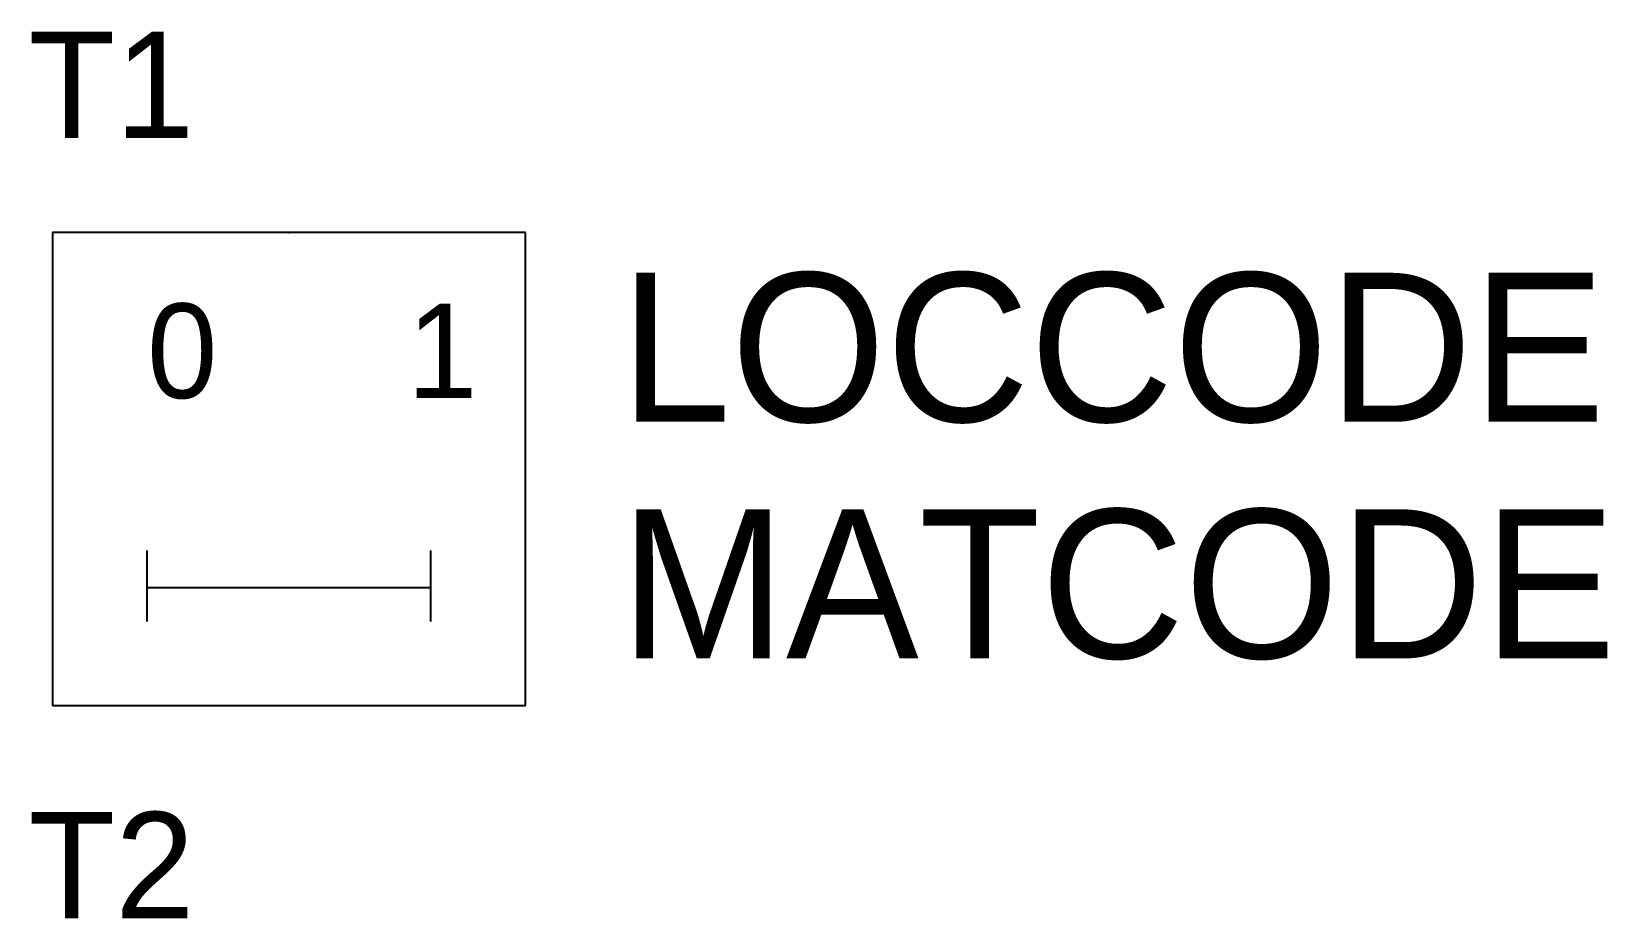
# Model space of a CAD drawing. Extents: x -5.4 to 27.9, y -9.5 to 9.2.
import ezdxf
from ezdxf.enums import TextEntityAlignment as Align

# ---------------------------------------------------------------- set-up
doc = ezdxf.new("R2010")
doc.units = 0
doc.layers.get('0').update_dxf_attribs({"linetype": 'CONTINUOUS'})
doc.layers.add('C', color=6, linetype='CONTINUOUS')
doc.layers.add('T2', color=1, linetype='CONTINUOUS')

msp = doc.modelspace()

# ---------------------------------------------------------------- linework, layer by layer
at = {"color": 0, "linetype": 'CONTINUOUS'}
for p, q in [((5, 5), (-5, 5)), ((-5, 5), (-5, -5)), ((5, -5), (5, 5)), ((-3, -3.22), (-3, -1.72)), ((3, -3.22), (3, -1.72)), ((-3, -2.5), (3, -2.5)), ((-5, -5), (5, -5))]:
    msp.add_line(p, q, dxfattribs=at)
msp.add_lwpolyline([(-1.75, 2.5, 0, 0, 0), (1.25, 2.5, 0.75, 0, 0), (2.25, 2.5, 0, 0, 0)], format="xyseb", dxfattribs=at)
at = {"layer": 'C', "color": 0, "linetype": 'CONTINUOUS'}
msp.add_point((0, 5), dxfattribs=at)

# ---------------------------------------------------------------- texts
at = {"color": 0, "linetype": 'CONTINUOUS'}
for s, p in [('0', (-3, 1.5)), ('1', (2.5, 1.5))]:
    msp.add_text(s, height=2, dxfattribs=at).set_placement(p)
for tag, p in [('LOCCODE', (7, 1)), ('MATCODE', (7, -4))]:
    msp.add_attdef(tag, p, '', height=3.15, dxfattribs=at)
at = {"layer": 'T2', "color": 0, "linetype": 'CONTINUOUS'}
for tag, p in [('T1', (-2, 7)), ('T2', (-2, -9.5))]:
    msp.add_attdef(tag, text='', height=2.25, dxfattribs=at).set_placement(p, align=Align.RIGHT)

doc.saveas('drawing.dxf')
